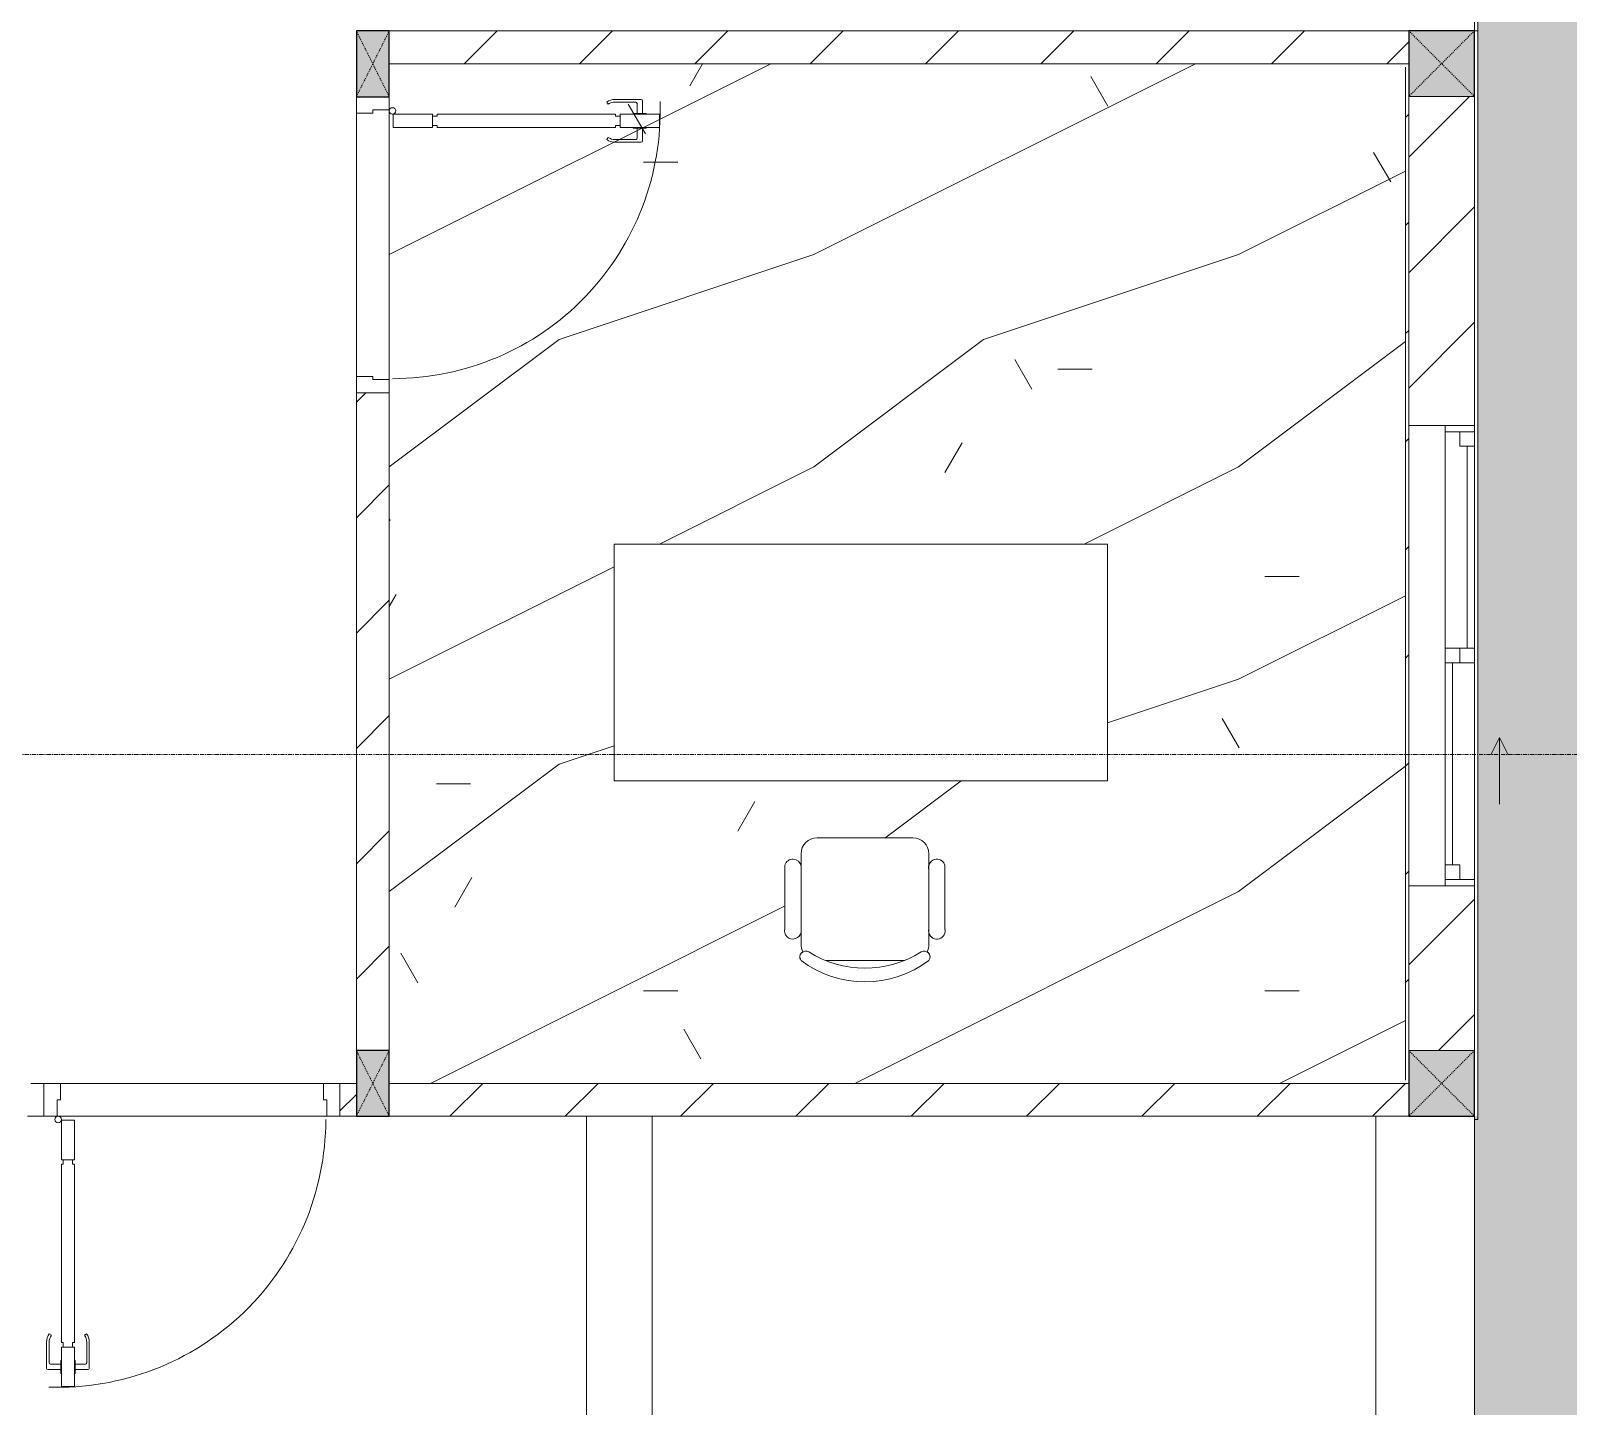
# Model space of a CAD drawing. Header units: millimetres. Extents: x 5121 to 246734, y -48180 to 129206.
# Drawn here: x 122863 to 127538, y 26455 to 30637 of the extents above; entities that cross this region are included whole.
import ezdxf

# ---------------------------------------------------------------- set-up
doc = ezdxf.new("R2010")
doc.units = ezdxf.units.MM
doc.linetypes.add('Dash', pattern=[6, 3, -3])
doc.linetypes.add('Grid Line', pattern=[22.225, 12.7, -3.175, 3.175, -3.175])
for name, color, linetype, lineweight in [('0-1', 7, 'Continuous', 5), ('A-DETL-GENF-1', 50, 'Continuous', 9), ('A-DOOR-1', 253, 'Continuous', 9), ('A-DOOR-2', 50, 'Continuous', 9), ('A-FLOR-1', 50, 'Continuous', 9), ('A-FLOR-PATT', 8, 'Continuous', 9), ('A-FLOR-PATT-1', 9, 'Continuous', 9), ('A-GLAZ', 151, 'Continuous', 9), ('A-WALL', 113, 'Continuous', 9), ('A-WALL-1', 250, 'Continuous', 18), ('A-WALL-2', 50, 'Continuous', 9), ('A-WALL-FNSH-1', 50, 'Continuous', 9), ('A-WALL-PATT-1', 9, 'Continuous', 9), ('A-WALL-PATT-2', 50, 'Continuous', 9), ('A-WALL-PATT-3', 111, 'Continuous', 9), ('G-IMPT', 8, 'Continuous', 9), ('I-FURN', 30, 'Continuous', 9), ('I-FURN-1', 253, 'Continuous', 9), ('M-EQPM', 50, 'Continuous', 9), ('S-BEAM-1', 50, 'Continuous', 9), ('S-COLS', 52, 'Continuous', 9), ('S-COLS-1', 7, 'Continuous', 5), ('S-COLS-2', 10, 'Continuous', 25), ('S-COLS-3', 50, 'Continuous', 9), ('S-COLS-4', 253, 'Continuous', 9), ('S-COLS-5', 52, 'Continuous', 25), ('S-COLS-6', 52, 'Dash', 9), ('S-COLS-HDLN', 52, 'Dash', 9), ('S-COLS-HDLN-1', 50, 'Dash', 9), ('S-GRID-1', 1, 'Grid Line', 9)]:
    doc.layers.add(name, color=color, linetype=linetype, lineweight=lineweight)
pattern_1 = [(45, (0, 0), (-175.3625, 175.3625), [])]

# ---------------------------------------------------------------- blocks, each defined once
blk = doc.blocks.new('NCV_TKTC_KET CAU_rvt-1-TKCS_MB TỔNG THỂ TẦNG 1')
at = {"layer": 'A-FLOR-1'}
blk.add_line((127252.6, 25711.9), (127252.6, 27336.9), dxfattribs=at)
at = {"layer": 'S-BEAM-1'}
for p, q in [((126952.6, 27336.9), (126952.6, 25711.9)), ((127252.6, 25711.9), (127252.6, 27336.9))]:
    blk.add_line(p, q, dxfattribs=at)
blk = doc.blocks.new('DOOR_CW_01 CANH MO-PANEL KINH - DIW_01-900x2200-CỬA GỖ VÂN LAMINATE-553393-TKCS_MB TỔNG THỂ TẦNG 1')
at = {"layer": 'A-DETL-GENF-1'}
for p, q in [((-397, 872), (-357, 872)), ((-397, 752), (-397, 872)), ((-357, 872), (-357, 752)), ((-442, 737), (-442, 816.5)), ((-399, 820.5), (-438, 820.5)), ((-434, 799.5), (-434, 737)), ((-399, 803.5), (-430, 803.5)), ((-399, 831.8), (-397, 831.8)), ((-399, 792.2), (-399, 831.8)), ((-397, 792.2), (-397, 831.8)), ((-357, 792.2), (-357, 831.8)), ((-355, 831.8), (-357, 831.8)), ((-355, 792.2), (-355, 831.8)), ((-355, 820.5), (-316, 820.5)), ((-355, 803.5), (-324, 803.5)), ((-320, 799.5), (-320, 737)), ((-312, 737), (-312, 816.5)), ((-397, 792.2), (-399, 792.2)), ((-357, 752), (-397, 752)), ((-363, 752), (-391, 752)), ((-391, 752), (-391, 738)), ((-363, 738), (-363, 752)), ((-357, 792.2), (-355, 792.2)), ((-433.9, 711.2), (-427.3, 715.8)), ((-397, 738), (-391, 738)), ((-397, 738), (-397, 196)), ((-357, 738), (-363, 738)), ((-357, 196), (-357, 738)), ((-320.1, 711.2), (-326.7, 715.8)), ((-397, 196), (-391, 196)), ((-391, 196), (-391, 182)), ((-357, 196), (-363, 196)), ((-363, 182), (-363, 196)), ((-357, 182), (-397, 182)), ((-397, 182), (-397, 62)), ((-391, 182), (-363, 182)), ((-357, 62), (-357, 182)), ((-397, 62), (-357, 62))]:
    blk.add_line(p, q, dxfattribs=at)
blk.add_circle((-407, 60), 10, dxfattribs=at)
for centre, radius, start, end in [((-407, 60), 814, 360, 92), ((-438, 816.5), 4, 90, 180), ((-430, 799.5), 4, 90, 180), ((-324, 799.5), 4, 360, 90), ((-316, 816.5), 4, 0, 90), ((-397, 737), 45, 180, 215), ((-397, 737), 37, 180, 215), ((-357, 737), 37, 325, 0), ((-357, 737), 45, 325, 0)]:
    blk.add_arc(centre, radius, start, end, dxfattribs=at)
at = {"layer": 'A-DOOR-2'}
for p, q in [((-410, 50), (-450, 50)), ((-450, 50), (-450, -50)), ((-410, 0), (-410, 50)), ((-407, 50), (-382, 50)), ((450, 50), (410, 50)), ((410, 50), (410, 0)), ((450, -50), (450, 50)), ((-400, 0), (-410, 0)), ((-400, -50), (-400, 0)), ((410, 0), (400, 0)), ((400, 0), (400, -50)), ((-450, -50), (-400, -50)), ((400, -50), (450, -50))]:
    blk.add_line(p, q, dxfattribs=at)
blk = doc.blocks.new('BAN LV A - BAN LV A_dwg_ban hoc2-348006-TKCS_MB TỔNG THỂ TẦNG 1')
at = {"layer": 'I-FURN'}
for p, q in [((145.8, 437.4), (-145.8, 437.4)), ((-194.4, 388.8), (-194.4, 113.4)), ((194.4, 113.4), (194.4, 388.8)), ((-243, 354.4), (-243, 162)), ((194.4, 351.4), (194.4, 150.8)), ((243.7, 162), (243.7, 354.4)), ((-120.5, 64.8), (120.5, 64.8))]:
    blk.add_line(p, q, dxfattribs=at)
at = {"layer": 'I-FURN', "flags": 128}
blk.add_lwpolyline([(-737.8, 610.5), (-737.8, 1330.5), (-154.9, 1330.5), (762.2, 1330.5), (762.2, 610.5)], close=True, dxfattribs=at)
at = {"layer": 'I-FURN'}
for centre, radius, start, end in [((-145.8, 388.8), 48.6, 90, 180), ((145.8, 388.8), 48.6, 360, 90), ((-218.7, 347.3), 25.3, 343.7398, 163.7398), ((219.4, 347.3), 25.3, 16.2602, 170.7054), ((-218.7, 154.9), 25.3, 163.7398, 16.2602), ((219.4, 154.9), 25.3, 189.2946, 16.2602), ((-145.8, 113.4), 48.6, 180, 207.5844), ((145.8, 113.4), 48.6, 332.4156, 0), ((-180.2, 75.4), 17.8, 57.9726, 216.6901), ((0, 324), 324, 233.1301, 306.8699), ((0, 359.3), 318.2, 237.5758, 302.4242), ((180.2, 75.4), 17.8, 323.3099, 122.0274)]:
    blk.add_arc(centre, radius, start, end, dxfattribs=at)
blk = doc.blocks.new('BAN LV A - BAN LV A_dwg-348005-TKCS_MB TỔNG THỂ TẦNG 1')
at = {"extrusion": (0, 0, -1), "zscale": -1, "rotation": 180}
blk.add_blockref('BAN LV A - BAN LV A_dwg_ban hoc2-348006-TKCS_MB TỔNG THỂ TẦNG 1', (-729, 1383.7), dxfattribs=at)
blk = doc.blocks.new('BAN LV A - BAN LV A-348231-TKCS_MB TỔNG THỂ TẦNG 1')
at = {"layer": 'I-FURN-1'}
for p, q in [((534.6, 1270.3), (534.6, 1235.9)), ((923.4, 1232.9), (923.4, 1270.3)), ((486, 1221.7), (486, 1029.3)), ((972.7, 1029.3), (972.7, 1221.7)), ((534.6, 1029.3), (534.6, 994.9)), ((923.4, 994.9), (923.4, 1032.3)), ((583.2, 946.3), (874.8, 946.3)), ((1491.2, 773.2), (-8.8, 773.2)), ((-8.8, 773.2), (-8.8, 53.2)), ((1491.2, 53.2), (1491.2, 773.2)), ((-8.8, 53.2), (1491.2, 53.2))]:
    blk.add_line(p, q, dxfattribs=at)
for centre, radius, start, end in [((729, 1059.7), 324, 53.1301, 126.8699), ((548.9, 1308.3), 17.8, 143.3099, 240.596), ((909.2, 1308.3), 17.8, 299.404, 36.6901), ((583.2, 1270.3), 48.6, 152.4156, 180), ((874.8, 1270.3), 48.6, 360, 27.5844), ((510.3, 1228.8), 25.3, 16.2602, 196.2602), ((948.4, 1228.8), 25.3, 343.7398, 170.7054), ((510.3, 1036.4), 25.3, 196.2602, 343.7398), ((948.4, 1036.4), 25.3, 189.2946, 343.7398), ((583.2, 994.9), 48.6, 180, 270), ((874.8, 994.9), 48.6, 270, 360)]:
    blk.add_arc(centre, radius, start, end, dxfattribs=at)
blk.add_blockref('BAN LV A - BAN LV A_dwg-348005-TKCS_MB TỔNG THỂ TẦNG 1', (0, 0))
blk = doc.blocks.new('G1_SOF - BO TRU - 100x200-V74-TKCS_MB TỔNG THỂ TẦNG 1')
at = {"layer": 'S-COLS-3'}
blk.add_hatch(color=256, dxfattribs=at).paths.add_polyline_path([(50, -100), (50, 100), (-50, 100), (-50, -100), (-44.8, -100)])
at = {"layer": 'S-COLS-2'}
for p, q in [((50, 100), (-50, 100)), ((-50, 100), (-50, -100)), ((50, -100), (50, 100)), ((-50, -100), (50, -100))]:
    blk.add_line(p, q, dxfattribs=at)
at = {"layer": 'S-COLS-HDLN-1'}
for p, q in [((50, 100), (-50, -100)), ((-50, 100), (50, -100))]:
    blk.add_line(p, q, dxfattribs=at)
blk = doc.blocks.new('DOOR_CW_01 CANH MO-PANEL KINH - DIG_01-900x2200-CỬA NHÔM KÍNH-400860-TKCS_MB TỔNG THỂ TẦNG 1')
at = {"layer": 'A-DETL-GENF-1'}
for p, q in [((-397, -182), (-397, -62)), ((-397, -62), (-357, -62)), ((-357, -62), (-357, -182)), ((-357, -182), (-397, -182)), ((-391, -196), (-391, -182)), ((-391, -182), (-363, -182)), ((-363, -182), (-363, -196)), ((-397, -196), (-391, -196)), ((-397, -738), (-397, -196)), ((-357, -196), (-363, -196)), ((-357, -196), (-357, -738)), ((-442, -737), (-442, -816.5)), ((-434, -799.5), (-434, -737)), ((-433.9, -711.2), (-427.3, -715.8)), ((-397, -738), (-391, -738)), ((-391, -752), (-391, -738)), ((-357, -738), (-363, -738)), ((-363, -738), (-363, -752)), ((-320.1, -711.2), (-326.7, -715.8)), ((-320, -799.5), (-320, -737)), ((-312, -737), (-312, -816.5)), ((-399, -792.2), (-399, -831.8)), ((-397, -792.2), (-399, -792.2)), ((-357, -752), (-397, -752)), ((-397, -752), (-397, -872)), ((-397, -792.2), (-397, -831.8)), ((-363, -752), (-391, -752)), ((-357, -872), (-357, -752)), ((-357, -792.2), (-357, -831.8)), ((-357, -792.2), (-355, -792.2)), ((-355, -792.2), (-355, -831.8)), ((-399, -820.5), (-438, -820.5)), ((-399, -803.5), (-430, -803.5)), ((-399, -831.8), (-397, -831.8)), ((-355, -831.8), (-357, -831.8)), ((-355, -803.5), (-324, -803.5)), ((-355, -820.5), (-316, -820.5)), ((-397, -872), (-357, -872))]:
    blk.add_line(p, q, dxfattribs=at)
blk.add_circle((-407, -60), 10, dxfattribs=at)
for centre, radius, start, end in [((-407, -60), 814, 268, 0), ((-397, -737), 45, 145, 180), ((-397, -737), 37, 145, 180), ((-357, -737), 37, 0, 35), ((-357, -737), 45, 360, 35), ((-438, -816.5), 4, 180, 270), ((-430, -799.5), 4, 180, 270), ((-324, -799.5), 4, 270, 0), ((-316, -816.5), 4, 270, 0)]:
    blk.add_arc(centre, radius, start, end, dxfattribs=at)
at = {"layer": 'A-DOOR-2'}
for p, q in [((-450, -50), (-450, 50)), ((-450, 50), (-400, 50)), ((-400, 50), (-400, 0)), ((400, 0), (400, 50)), ((400, 50), (450, 50)), ((450, 50), (450, -50)), ((-410, 0), (-410, -50)), ((-400, 0), (-410, 0)), ((410, 0), (400, 0)), ((410, -50), (410, 0)), ((-410, -50), (-450, -50)), ((-407, -50), (-382, -50)), ((450, -50), (410, -50))]:
    blk.add_line(p, q, dxfattribs=at)
blk = doc.blocks.new('NCV_TKTC_TANG 1_rvt-1-TKCS_MB TỔNG THỂ TẦNG 1')
at = {"layer": 'A-FLOR-PATT-1'}
h = blk.add_hatch(dxfattribs=at)
h.set_pattern_fill('FP_5', color=256, style=0, pattern_type=2)
h.set_pattern_definition([(0, (0, 0), (2519.68, 629.92), [103.937, -1785.823, 103.937, -1785.823, -10078.72]), (0, (0, 0), (2519.68, 629.92), [-3779.52, 103.937, -3675.583, 103.937, -1785.823, -4409.44]), (0, (0, 0), (2519.68, 629.92), [-9448.8, 103.937, -1155.903, 103.937, -3045.663]), (120, (944.9, 314.96), (-1805.3667, 1867.147), [103.937, -1785.823, 103.937, -11864.543]), (120, (944.9, 314.96), (-1805.3667, 1867.147), [-1993.697, -1785.823, 103.937, -3675.583, -6299.2]), (120, (944.9, 314.96), (-1805.3667, 1867.147), [-7559.04, 103.937, -1785.823, 103.937, -4305.503]), (120, (944.9, 314.96), (-1805.3667, 1867.147), [-9552.737, -1155.903, 103.937, -3045.663]), (240, (1259.84, 1574.8), (-714.3133, -2497.067), [103.937, -1785.823, 103.937, -11864.543]), (240, (1259.84, 1574.8), (-714.3133, -2497.067), [-1993.697, -1785.823, 103.937, -3675.583, -6299.2]), (240, (1259.84, 1574.8), (-714.3133, -2497.067), [-7559.04, 103.937, -1785.823, 103.937, -4305.503]), (240, (1259.84, 1574.8), (-714.3133, -2497.067), [-9552.737, -1155.903, 103.937, -3045.663])])
h.paths.add_polyline_path([(125369.4, 27436.9), (127052.6, 27436.9), (127052.6, 27446.9), (127042.6, 27446.9), (127042.6, 30536.9), (123952.6, 30536.9), (123952.6, 27436.9), (125204.8, 27436.9)])
h.paths.add_polyline_path([(125428.9, 27747.4), (125369.4, 27747.4), (125311, 27758.2), (125255.4, 27779.6), (125204.8, 27810.8), (125206.8, 27834.3), (125210.3, 27836.9), (125204.8, 27859.4), (125204.2, 27895.6), (125195.2, 27880.8), (125183.7, 27875.9), (125170.1, 27877.6), (125160.4, 27885.3), (125155.5, 27908.9), (125157.7, 28103.3), (125172.2, 28117.4), (125187.3, 28117.3), (125195.6, 28113.1), (125203.9, 28100.4), (125204.8, 28103.3), (125206.4, 28147.4), (125211.3, 28159.1), (125229.1, 28176.9), (125253.4, 28183.4), (125557.6, 28181.7), (125575.9, 28170.2), (125587.1, 28159.1), (125593.6, 28134.8), (125596.2, 28106.3), (125605.4, 28115.3), (125617.9, 28118.6), (125630.3, 28115.3), (125642.2, 28097.4), (125640.2, 27893.8), (125631, 27879.3), (125618.4, 27875.6), (125605.7, 27878.7), (125596.2, 27887.8), (125593.6, 27887.8), (125590.4, 27846.6), (125588.1, 27836.9), (125594.3, 27831), (125591.5, 27809.5), (125542.9, 27779.6), (125487.4, 27758.2)])
h.paths.add_polyline_path([(125206.4, 28356.5), (124637, 28356.5), (124637, 29076.5), (126137, 29076.5), (126137, 28356.5), (125253.4, 28356.5)])
h = blk.add_hatch(dxfattribs=at)
h.set_pattern_fill('FP_4', color=256, style=0, pattern_type=2)
h.set_pattern_definition([(216.87, (516.46, 1291.15), (3873.4454, 2582.3069), [645.575, -5810.175]), (206.565, (1291.15, 903.8), (-1291.1515, -1291.1492), [1443.55, -1443.55]), (198.435, (1291.15, 258.23), (-2582.2983, -1291.1527), [816.596, -3266.38])])
h.paths.add_polyline_path([(125369.4, 27436.9), (127052.6, 27436.9), (127052.6, 27446.9), (127042.6, 27446.9), (127042.6, 30536.9), (123952.6, 30536.9), (123952.6, 27436.9), (125204.8, 27436.9)])
h.paths.add_polyline_path([(125428.9, 27747.4), (125369.4, 27747.4), (125311, 27758.2), (125255.4, 27779.6), (125204.8, 27810.8), (125206.8, 27834.3), (125210.3, 27836.9), (125204.8, 27859.4), (125204.2, 27895.6), (125195.2, 27880.8), (125183.7, 27875.9), (125170.1, 27877.6), (125160.4, 27885.3), (125155.5, 27908.9), (125157.7, 28103.3), (125172.2, 28117.4), (125187.3, 28117.3), (125195.6, 28113.1), (125203.9, 28100.4), (125204.8, 28103.3), (125206.4, 28147.4), (125211.3, 28159.1), (125229.1, 28176.9), (125253.4, 28183.4), (125557.6, 28181.7), (125575.9, 28170.2), (125587.1, 28159.1), (125593.6, 28134.8), (125596.2, 28106.3), (125605.4, 28115.3), (125617.9, 28118.6), (125630.3, 28115.3), (125642.2, 28097.4), (125640.2, 27893.8), (125631, 27879.3), (125618.4, 27875.6), (125605.7, 27878.7), (125596.2, 27887.8), (125593.6, 27887.8), (125590.4, 27846.6), (125588.1, 27836.9), (125594.3, 27831), (125591.5, 27809.5), (125542.9, 27779.6), (125487.4, 27758.2)])
h.paths.add_polyline_path([(125206.4, 28356.5), (124637, 28356.5), (124637, 29076.5), (126137, 29076.5), (126137, 28356.5), (125253.4, 28356.5)])
at = {"layer": 'A-WALL-PATT-1'}
h = blk.add_hatch(dxfattribs=at)
h.set_pattern_fill('FP_2', color=256, style=0, pattern_type=2)
h.set_pattern_definition(pattern_1)
h.paths.add_polyline_path([(126122, 30536.9), (127052.6, 30537.4), (127052.6, 30636.9), (123952.6, 30636.9), (123952.6, 30536.9), (125988.3, 30536.9)])
h = blk.add_hatch(dxfattribs=at)
h.set_pattern_fill('FP_2', color=256, style=0, pattern_type=2)
h.set_pattern_definition(pattern_1)
h.paths.add_polyline_path([(123852.6, 27537.4), (123952.6, 27537.4), (123952.6, 29536.5), (123852.6, 29536.5), (123852.6, 27768.2)])
h.paths.add_polyline_path([(123952.6, 30436.5), (123952.6, 30436.9), (123902.6, 30436.5)])
h = blk.add_hatch(dxfattribs=at)
h.set_pattern_fill('FP_2', color=256, style=0, pattern_type=2)
h.set_pattern_definition(pattern_1)
h.paths.add_polyline_path([(122852.6, 27336.9), (122902.6, 27336.9), (122902.6, 27436.9), (122852.6, 27436.9)])
h.paths.add_polyline_path([(123852.6, 27336.9), (123852.6, 27436.9), (123802.6, 27436.9), (123802.6, 27336.9)])
h = blk.add_hatch(dxfattribs=at)
h.set_pattern_fill('FP_2', color=256, style=0, pattern_type=2)
h.set_pattern_definition(pattern_1)
h.paths.add_polyline_path([(124887.3, 27336.9), (127052.6, 27336.9), (127052.6, 27436.9), (123952.6, 27436.9), (123952.6, 27336.9)])
at = {"layer": 'A-WALL-PATT-2'}
h = blk.add_hatch(dxfattribs=at)
h.set_pattern_fill('FP_10', color=256, style=0, pattern_type=2)
h.set_pattern_definition([(45, (0, 0), (-164.40233, 164.40233), [])])
h.paths.add_polyline_path([(127052.6, 27446.9), (127052.6, 30536.9), (127042.6, 30536.9), (127042.6, 27446.9)])
at = {"layer": 'A-FLOR-1'}
for p, q in [((123952.6, 30396.5), (123952.6, 29576.5)), ((123852.6, 29586.5), (123852.6, 30386.5)), ((122952.6, 27436.9), (123752.6, 27436.9))]:
    blk.add_line(p, q, dxfattribs=at)
at = {"layer": 'A-WALL-1'}
for p, q in [((127052.6, 30636.9), (123952.6, 30636.9)), ((127052.6, 30536.9), (127052.6, 30636.9)), ((123952.6, 30536.9), (127052.6, 30536.9)), ((127052.6, 30536.9), (127042.6, 30536.9)), ((127052.6, 29437.4), (127052.6, 30536.9)), ((127042.6, 30526.9), (127042.6, 27446.9)), ((127052.6, 27446.9), (127052.6, 28037.4)), ((123852.6, 27537.4), (123952.6, 27537.4)), ((123852.6, 27436.9), (123842.6, 27436.9)), ((127052.6, 27436.9), (123952.6, 27436.9)), ((127052.6, 27336.9), (127052.6, 27436.9)), ((123952.6, 27336.9), (127052.6, 27336.9))]:
    blk.add_line(p, q, dxfattribs=at)
at = {"layer": 'A-WALL-2'}
for p, q in [((123952.6, 30396.5), (123952.6, 29576.5)), ((123852.6, 29586.5), (123852.6, 30386.5)), ((123852.6, 29536.5), (123852.6, 27537.4)), ((123952.6, 27537.4), (123952.6, 29536.5)), ((122902.6, 27436.9), (122862.6, 27436.9)), ((122952.6, 27436.9), (123752.6, 27436.9)), ((123842.6, 27436.9), (123802.6, 27436.9)), ((122852.6, 27336.9), (122902.6, 27336.9)), ((123762.6, 27336.9), (122942.6, 27336.9)), ((123802.6, 27336.9), (123852.6, 27336.9)), ((124552.6, 25646.9), (124552.6, 27336.9)), ((124752.6, 27336.9), (124752.6, 25636.9))]:
    blk.add_line(p, q, dxfattribs=at)
at = {"layer": 'A-DOOR-1', "rotation": 269.9999999999996}
blk.add_blockref('DOOR_CW_01 CANH MO-PANEL KINH - DIW_01-900x2200-CỬA GỖ VÂN LAMINATE-553393-TKCS_MB TỔNG THỂ TẦNG 1', (123902.6, 29986.5), dxfattribs=at)
at = {"layer": 'A-DOOR-1'}
blk.add_blockref('DOOR_CW_01 CANH MO-PANEL KINH - DIG_01-900x2200-CỬA NHÔM KÍNH-400860-TKCS_MB TỔNG THỂ TẦNG 1', (123352.6, 27386.9), dxfattribs=at)
at = {"layer": 'I-FURN-1', "rotation": 180}
blk.add_blockref('BAN LV A - BAN LV A-348231-TKCS_MB TỔNG THỂ TẦNG 1', (126128.2, 29129.7), dxfattribs=at)
at = {"layer": 'S-COLS-4', "rotation": 180}
for p in [(123902.6, 30536.9), (123902.6, 27436.9)]:
    blk.add_blockref('G1_SOF - BO TRU - 100x200-V74-TKCS_MB TỔNG THỂ TẦNG 1', p, dxfattribs=at)
blk = doc.blocks.new('1_FAMILY RVT - W01-WxH 1400x1400xmm-389822-TKCS_MB TỔNG THỂ TẦNG 1')
at = {"layer": 'A-GLAZ'}
for p, q in [((248.4, 172.39), (299.2, 197.79)), ((248.4, 172.39), (299.2, 146.99)), ((248.4, 172.39), (451.6, 172.39)), ((-700, 96.19), (-700, -103.81)), ((700, 96.19), (-700, 96.19)), ((-700, 96.19), (-636.5, 96.19)), ((-680.95, 96.19), (-680.95, 7.29)), ((-636.5, 96.19), (-22.225, 96.19)), ((-636.5, 96.19), (-636.5, 51.74)), ((-22.225, 7.29), (-22.225, 96.19)), ((-22.225, 96.19), (22.225, 96.19)), ((22.225, 96.19), (680.95, 96.19)), ((22.225, 96.19), (22.225, 7.29)), ((680.95, 96.19), (700, 96.19)), ((680.95, 96.19), (680.95, 7.29)), ((700, -103.81), (700, 96.19)), ((-636.5, 51.74), (-680.95, 51.74)), ((-636.5, 73.965), (-22.225, 73.965)), ((22.225, 51.74), (-22.225, 51.74)), ((636.5, 51.74), (636.5, 7.29)), ((680.95, 51.74), (636.5, 51.74)), ((-700, 7.29), (-680.95, 7.29)), ((-680.95, 7.29), (-22.225, 7.29)), ((-22.225, 7.29), (22.225, 7.29)), ((22.225, 29.515), (636.5, 29.515)), ((22.225, 7.29), (636.5, 7.29)), ((636.5, 7.29), (700, 7.29)), ((-700, -103.81), (700, -103.81))]:
    blk.add_line(p, q, dxfattribs=at)
blk = doc.blocks.new('TKTC_XREF_251221_MB TANG 1 - TKTC_XREF_260130_MB TANG 1_dwg-4202109-TKCS_MB TỔNG THỂ TẦNG 1')
at = {"layer": 'G-IMPT'}
blk.add_line((-75899.1, -375634.7), (-75899.1, -374009.7), dxfattribs=at)
blk = doc.blocks.new('TKTC_XREF_251221_MB TANG 1 - TKTC_XREF_251221_MB TANG 1-2038492-TKCS_MB TỔNG THỂ TẦNG 1')
blk.add_blockref('TKTC_XREF_251221_MB TANG 1 - TKTC_XREF_260130_MB TANG 1_dwg-4202109-TKCS_MB TỔNG THỂ TẦNG 1', (169499.1, 384109.7))
blk = doc.blocks.new('G1_SOF - BO TRU - 200x200-3051103-TKCS_MB TỔNG THỂ TẦNG 1')
at = {"layer": 'S-COLS-HDLN'}
for p, q in [((-100, -100), (100, 100)), ((100, -100), (-100, 100))]:
    blk.add_line(p, q, dxfattribs=at)

msp = doc.modelspace()

# ---------------------------------------------------------------- hatches: boundary and pattern name
at = {"layer": 'A-FLOR-PATT'}
h = msp.add_hatch(dxfattribs=at)
h.set_pattern_fill('FP_23', color=256, style=0, pattern_type=2)
h.set_pattern_definition([(0, (236.2, 15.75), (787.4, 787.4), [118.11, -23.622, 31.496, -23.622, -590.55]), (0, (236.2, 15.75), (787.4, 787.4), [-196.85, 118.11, -472.44]), (0, (196.85, 39.4), (787.4, 787.4), [78.74, -59.055, 118.11, -59.055, -472.44]), (0, (196.85, 39.4), (787.4, 787.4), [-314.96, 78.74, -393.7]), (0, (472.44, 354.3), (787.4, 787.4), [98.425, -39.37, 98.425, -551.18]), (0, (78.74, 511.8), (787.4, 787.4), [39.37, -78.74, 39.37, -629.92]), (90, (157.5, 511.8), (-787.4, 787.4), [70.866, -716.534]), (90, (393.7, 39.4), (-787.4, 787.4), [78.74, -708.66]), (90, (590.55, 354.3), (-787.4, 787.4), [78.74, -708.66]), (45, (496.06, 31.5), (0, 787.4002), [78.74, -1034.812]), (135, (291.34, 31.5), (-787.4002, 6e-14), [78.74, -1034.812]), (63.435, (472.44, 35.43), (-0.0007, 787.4), [78.74, -1681.94]), (75.964, (433.07, 39.37), (-0.00383, 787.3999), [78.74, -3167.793]), (75.964, (629.92, 354.33), (-0.00383, 787.3999), [62.992, -3183.541]), (75.964, (173.23, 511.81), (-0.00383, 787.3999), [55.118, -3191.415]), (104.036, (354.33, 39.37), (0.00383, 787.3999), [78.74, -3167.793]), (104.036, (551.18, 354.33), (0.00383, 787.3999), [62.992, -3183.541]), (104.036, (141.73, 511.81), (0.00383, 787.3999), [55.118, -3191.415]), (116.565, (314.96, 35.43), (0.0007, 787.4), [78.74, -1681.939])])
h.paths.add_polyline_path([(127252.6, 17346.9), (128812.2, 17347.5), (128913.1, 17354.5), (129012.7, 17373), (129116.8, 17405.7), (129208.7, 17446.6), (129291.6, 17495), (129356.5, 17541.1), (129431, 17607.6), (129513.7, 17704.9), (129555.2, 17763.4), (129603.5, 17850.8), (129648.4, 17966.1), (129669.3, 18038.9), (129686.7, 18149), (129691.6, 18300.2), (129691.6, 33727.4), (128462.6, 33727.4), (128462.6, 33737.4), (127262.6, 33737.4), (127262.6, 27336.9), (127252.6, 27336.9), (127252.6, 25711.9), (127262.6, 25711.9), (127262.6, 19136.9), (127252.6, 19136.9), (127252.6, 17596.9), (127262.6, 17596.9), (127262.6, 17586.9), (127252.6, 17586.9), (127252.6, 17536.9)])
h.paths.add_polyline_path([(127262.6, 37137.4), (129701.6, 37137.4), (129701.6, 40386.3), (129693.8, 40471.7), (129671.1, 40555.4), (129647.1, 40613.3), (129606.1, 40680.2), (129555.2, 40739.9), (129495.5, 40790.8), (129409.4, 40839.8), (129356.1, 40861.9), (129279.8, 40880.2), (129201.6, 40886.3), (128501.6, 40886.3), (128501.6, 61586.3), (129208.7, 61586.9), (129287, 61594.2), (129370.7, 61616.8), (129428.6, 61640.8), (129495.5, 61681.8), (129555.2, 61732.8), (129606.1, 61792.4), (129650.4, 61867.2), (129677.2, 61931.8), (129695.5, 62008.1), (129701.6, 62086.3), (129701.6, 74336.9), (129695.3, 74585.1), (129676.5, 74832.7), (129645.1, 75078.9), (129586.3, 75387.9), (129545.2, 75565.1), (129460.7, 75851.2), (129396.6, 76038.7), (129304.5, 76269.3), (129175.1, 76544.2), (129085.9, 76714.9), (128959, 76930.4), (128817.7, 77143.9), (128666.7, 77348.2), (128501.6, 77548.5), (128337.2, 77728.8), (128131.6, 77930), (127973.6, 78071), (127766.6, 78236.9), (127579.5, 78372.8), (127348.8, 78521.6), (127154.9, 78634.2), (126896.1, 78765.3), (126668.6, 78865.9), (126486.1, 78937.9), (126253.1, 79016.6), (126016.5, 79083.6), (125777.1, 79138.6), (125535.3, 79181.5), (125291.7, 79212.2), (125047, 79230.7), (124801.6, 79236.9), (118352.6, 79236.9), (118352.6, 78636.9), (118652.6, 78636.9), (118652.6, 78246.9), (122742.5, 78246.9), (122742.5, 78236.9), (122752.5, 78236.9), (122752.6, 79046.9), (125162.5, 79046.9), (125162.5, 79036.9), (125152.5, 79036.9), (125152.5, 78236.9), (125162.5, 78236.9), (125162.9, 78246.9), (127252.6, 78246.9), (127252.6, 76536.9), (127262.6, 76536.9), (127262.6, 69762.3), (127252.6, 69761.9), (127252.6, 68136.9), (127262.1, 68136.9), (127262.6, 61561.9), (127252.6, 61561.9), (127252.6, 56842.4), (127262.6, 56842.4), (127262.6, 53361.9), (127252.6, 53361.9), (127252.6, 51736.9), (127262.6, 51736.9), (127262.6, 45161.9), (127252.6, 45161.9), (127252.6, 43536.9), (127262.6, 43536.9), (127262.6, 37150.6)])
h.paths.add_polyline_path([(114552.6, 78246.9), (114552.6, 78636.9), (114852.6, 78639), (114852.6, 79318.2), (100282.9, 79315.8), (100172.4, 79311.5), (99993.1, 79291.8), (99836.3, 79264.3), (99668, 79222.6), (99489.3, 79163.9), (99325.3, 79096.7), (99184.5, 79028.3), (99012.1, 78927.4), (98855.2, 78818.7), (98723.2, 78712.8), (98623, 78622.9), (98493.2, 78488.3), (98392, 78369), (98301.8, 78246.9), (114542.6, 78246.9)])
at = {"layer": 'A-WALL-PATT-3'}
h = msp.add_hatch(dxfattribs=at)
h.set_pattern_fill('FP_1', color=256, style=0, pattern_type=2)
h.set_pattern_definition(pattern_1)
h.paths.add_polyline_path([(127252.5, 27536.9), (127252.6, 27536.9), (127252.5, 28037.4), (127052.6, 28037.4), (127052.6, 27536.9)])
h.paths.add_polyline_path([(127252.5, 29437.4), (127252.6, 29437.4), (127252.5, 30437.4), (127052.6, 30437.4), (127052.6, 29437.4)])
at = {"layer": 'S-COLS-1'}
for points in [[(127252.5, 30437.4), (127252.6, 30437.4), (127252.5, 30637.4), (127052.6, 30636.9), (127052.6, 30437.4)], [(127252.6, 27336.9), (127252.5, 27536.9), (127052.6, 27536.9), (127052.6, 27336.9), (127252.5, 27336.9)]]:
    msp.add_hatch(color=256, dxfattribs=at).paths.add_polyline_path(points)

# ---------------------------------------------------------------- linework, layer by layer
at = {"layer": 'A-WALL'}
for p, q in [((127252.6, 30637.4), (127252.6, 33486.9)), ((127262.6, 33486.9), (127262.6, 30637.4)), ((127252.6, 30437.4), (127052.6, 30437.4)), ((127052.6, 27536.9), (127252.6, 27536.9))]:
    msp.add_line(p, q, dxfattribs=at)
at = {"layer": 'A-WALL-1'}
for p, q in [((127052.6, 30437.4), (127052.6, 29437.4)), ((127252.6, 30437.4), (127252.6, 29437.4)), ((127052.6, 28037.4), (127052.6, 27536.9)), ((127252.6, 28037.4), (127252.6, 27536.9)), ((127252.6, 27326.9), (127262.6, 27326.9)), ((127262.6, 27326.9), (127262.6, 27336.9))]:
    msp.add_line(p, q, dxfattribs=at)
at = {"layer": 'A-WALL-FNSH-1'}
for p, q in [((127252.6, 30637.4), (127252.6, 30437.4)), ((127262.6, 30637.4), (127252.6, 30637.4)), ((127262.6, 27336.9), (127262.6, 30637.4)), ((127252.6, 27536.9), (127252.6, 27336.9))]:
    msp.add_line(p, q, dxfattribs=at)
at = {"layer": 'S-COLS'}
for p, q in [((127052.6, 30437.4), (127252.6, 30437.4)), ((127252.6, 27536.9), (127052.6, 27536.9))]:
    msp.add_line(p, q, dxfattribs=at)
at = {"layer": 'S-COLS-5'}
for p, q in [((127252.6, 30637.4), (127052.6, 30637.4)), ((127052.6, 30637.4), (127052.6, 30437.4)), ((127252.6, 30437.4), (127252.6, 30637.4)), ((127052.6, 27536.9), (127052.6, 27336.9)), ((127252.6, 27336.9), (127252.6, 27536.9)), ((127052.6, 27336.9), (127252.6, 27336.9))]:
    msp.add_line(p, q, dxfattribs=at)
at = {"layer": 'S-GRID-1'}
for p, q in [((127252.6, 23210.6), (127252.6, 78232.7)), ((129301.8, 28436.9), (31601.8, 28436.9))]:
    msp.add_line(p, q, dxfattribs=at)

# ---------------------------------------------------------------- block references
at = {"layer": '0-1'}
for name in ['NCV_TKTC_KET CAU_rvt-1-TKCS_MB TỔNG THỂ TẦNG 1', 'NCV_TKTC_TANG 1_rvt-1-TKCS_MB TỔNG THỂ TẦNG 1']:
    msp.add_blockref(name, (0, 0), dxfattribs=at)
at = {"layer": 'A-GLAZ', "rotation": 270}
msp.add_blockref('1_FAMILY RVT - W01-WxH 1400x1400xmm-389822-TKCS_MB TỔNG THỂ TẦNG 1', (127156.4, 28737.4), dxfattribs=at)
at = {"layer": 'M-EQPM'}
msp.add_blockref('TKTC_XREF_251221_MB TANG 1 - TKTC_XREF_251221_MB TANG 1-2038492-TKCS_MB TỔNG THỂ TẦNG 1', (33652.6, 17236.9), dxfattribs=at)
at = {"layer": 'S-COLS-6', "rotation": 180}
for p in [(127152.6, 30537.4), (127152.6, 27436.9)]:
    msp.add_blockref('G1_SOF - BO TRU - 200x200-3051103-TKCS_MB TỔNG THỂ TẦNG 1', p, dxfattribs=at)

doc.saveas('drawing.dxf')
